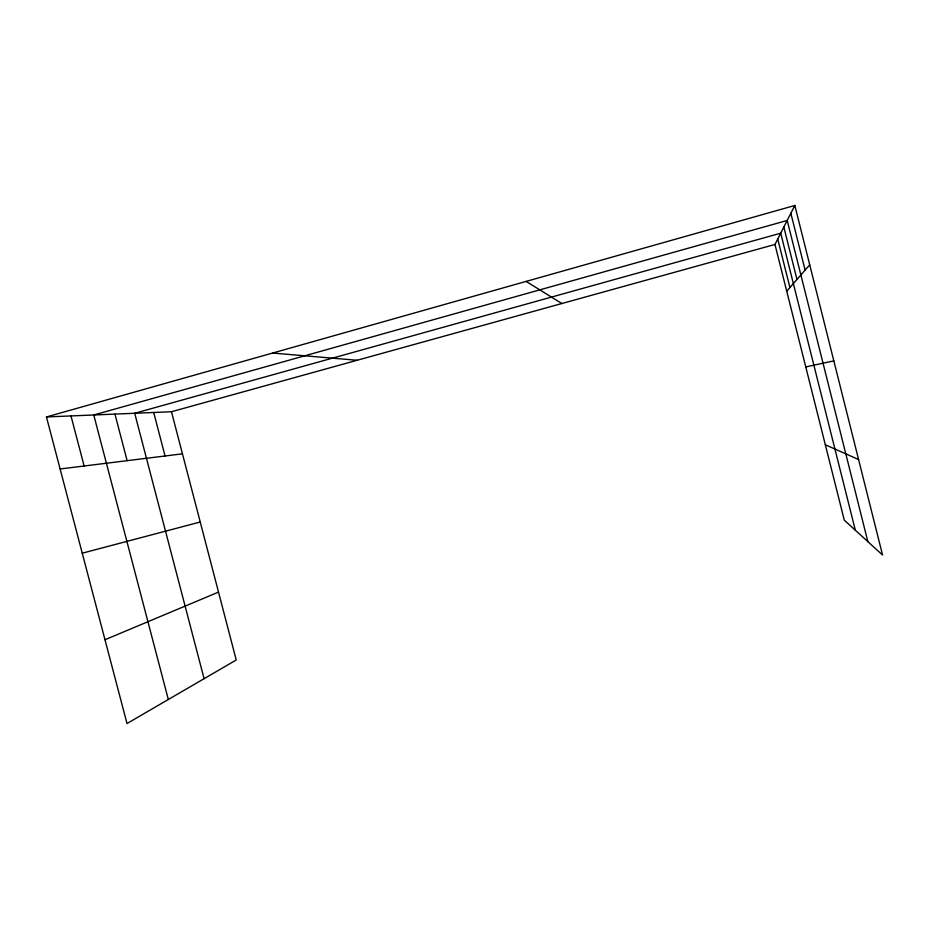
<?xml version="1.0" encoding="UTF-8"?>
<svg xmlns="http://www.w3.org/2000/svg" width="929" height="929" viewBox="0 0 929 929"><rect width="100%" height="100%" fill="white"/><g stroke="black" fill="none" stroke-linecap="round" stroke-linejoin="round"><path stroke-width="1.39" d="M794.829 205.472L882.55 555.031L844.287 520.159L774.972 244.455L794.829 205.472L46.45 416.958L127.006 723.528L236.233 659.996L171.47 411.733L46.45 416.958M786.735 291.207L809.716 264.811M104.989 639.733L218.524 592.098M171.47 411.733L774.972 244.455M82.251 553.185L200.234 522.005M805.768 366.932L833.824 360.858M60.118 468.971L182.444 453.828M272.603 353.055L357.154 360.266M825.335 444.782L858.582 459.53M526.116 281.406L561.871 303.528M153.691 412.476L165.06 455.976M204.09 678.693L134.693 413.277L780.708 233.191L855.342 530.238M114.941 414.102L127.134 460.679M168.323 699.502L93.759 414.984L787.2 220.463L867.849 541.63M70.987 415.937L84.133 465.998M790.846 213.287L805.118 270.095M783.832 227.071L796.977 279.443M777.736 239.032L789.929 287.537"/></g></svg>
